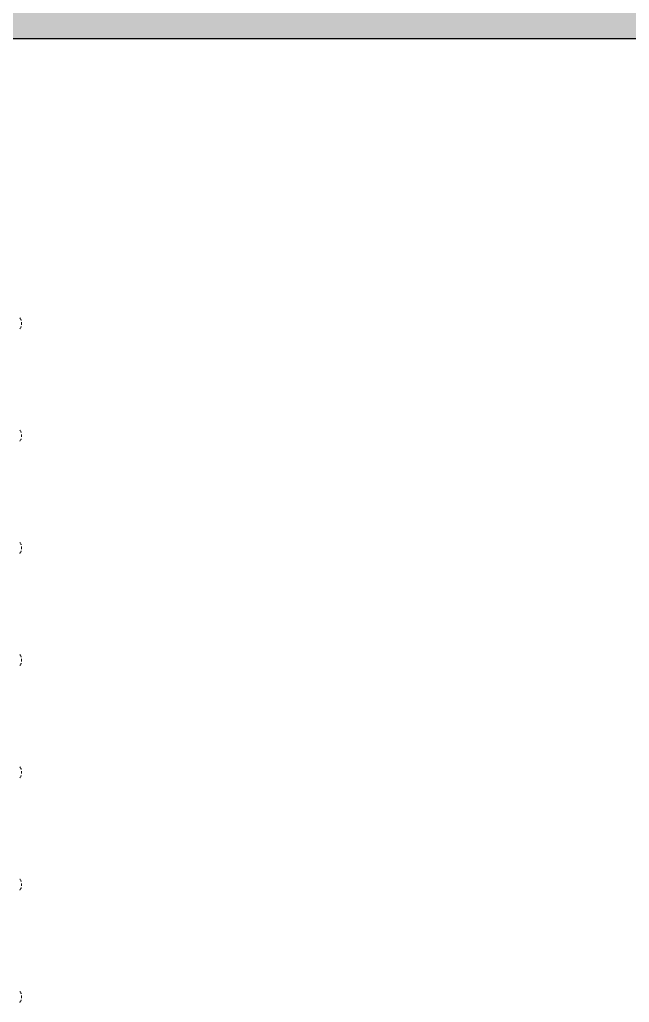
# Model space of a CAD drawing. Header units: inches. Extents: x -1176 to 1507, y -2587 to 978.
# Drawn here: x 1111.78 to 1129.43, y 539.1 to 567.55 of the extents above; entities that cross this region are included whole.
import ezdxf

# ---------------------------------------------------------------- set-up
doc = ezdxf.new("R2010")
doc.units = ezdxf.units.IN
doc.header["$MEASUREMENT"] = 0
for name, color, linetype, lineweight in [('A-GENM', 13, 'Continuous', 18), ('A-WALL', 113, 'Continuous', 18), ('A-WALL-PATT', 111, 'Continuous', 18)]:
    doc.layers.add(name, color=color, linetype=linetype, lineweight=lineweight)

# ---------------------------------------------------------------- blocks, each defined once
blk = doc.blocks.new('Cast_Iron_Radiator_8182 - Cast_Iron_Radiator_8182-7588421-2nd Floor Construction')
at = {"layer": 'A-GENM', "lineweight": 9}
for p, q in [((-5.787, -4.933), (-5.75, -4.933)), ((-5.75, -4.933), (-5.713, -4.933)), ((-2.537, -4.933), (-2.5, -4.933)), ((-2.5, -4.933), (-2.463, -4.933)), ((0.713, -4.933), (0.75, -4.933)), ((0.75, -4.933), (0.787, -4.933)), ((3.963, -4.933), (4, -4.933)), ((4, -4.933), (4.037, -4.933)), ((7.213, -4.933), (7.25, -4.933)), ((7.25, -4.933), (7.287, -4.933)), ((10.463, -4.933), (10.5, -4.933)), ((10.5, -4.933), (10.537, -4.933)), ((13.713, -4.933), (13.75, -4.933)), ((13.75, -4.933), (13.787, -4.933))]:
    blk.add_line(p, q, dxfattribs=at)
at = {"layer": 'A-GENM', "lineweight": 9, "flags": 128}
for points in [[(-5.886, -4.904), (-5.892, -4.9), (-5.898, -4.896), (-5.904, -4.891), (-5.909, -4.887)], [(-5.838, -4.925), (-5.845, -4.923), (-5.852, -4.921), (-5.859, -4.918), (-5.866, -4.915), (-5.873, -4.912)], [(-5.628, -4.912), (-5.635, -4.915), (-5.642, -4.918), (-5.649, -4.921), (-5.656, -4.924), (-5.663, -4.926)], [(-5.591, -4.887), (-5.597, -4.892), (-5.603, -4.896), (-5.609, -4.901), (-5.615, -4.905)], [(-2.636, -4.904), (-2.642, -4.9), (-2.648, -4.896), (-2.654, -4.891), (-2.659, -4.887)], [(-2.588, -4.925), (-2.595, -4.923), (-2.602, -4.921), (-2.609, -4.918), (-2.616, -4.915), (-2.623, -4.912)], [(-2.378, -4.912), (-2.385, -4.915), (-2.392, -4.918), (-2.399, -4.921), (-2.406, -4.924), (-2.413, -4.926)], [(-2.341, -4.887), (-2.347, -4.892), (-2.353, -4.896), (-2.359, -4.901), (-2.365, -4.905)], [(0.614, -4.904), (0.608, -4.9), (0.602, -4.896), (0.596, -4.891), (0.591, -4.887)], [(0.662, -4.925), (0.655, -4.923), (0.648, -4.921), (0.641, -4.918), (0.634, -4.915), (0.627, -4.912)], [(0.872, -4.912), (0.865, -4.915), (0.858, -4.918), (0.851, -4.921), (0.844, -4.924), (0.837, -4.926)], [(0.909, -4.887), (0.903, -4.892), (0.897, -4.896), (0.891, -4.901), (0.885, -4.905)], [(3.864, -4.904), (3.858, -4.9), (3.852, -4.896), (3.846, -4.891), (3.841, -4.887)], [(3.912, -4.925), (3.905, -4.923), (3.898, -4.921), (3.891, -4.918), (3.884, -4.915), (3.877, -4.912)], [(4.122, -4.912), (4.115, -4.915), (4.108, -4.918), (4.101, -4.921), (4.094, -4.924), (4.087, -4.926)], [(4.159, -4.887), (4.153, -4.892), (4.147, -4.896), (4.141, -4.901), (4.135, -4.905)], [(7.114, -4.904), (7.108, -4.9), (7.102, -4.896), (7.096, -4.891), (7.091, -4.887)], [(7.162, -4.925), (7.155, -4.923), (7.148, -4.921), (7.141, -4.918), (7.134, -4.915), (7.127, -4.912)], [(7.372, -4.912), (7.365, -4.915), (7.358, -4.918), (7.351, -4.921), (7.344, -4.924), (7.337, -4.926)], [(7.409, -4.887), (7.403, -4.892), (7.397, -4.896), (7.391, -4.901), (7.385, -4.905)], [(10.364, -4.904), (10.358, -4.9), (10.352, -4.896), (10.346, -4.891), (10.341, -4.887)], [(10.412, -4.925), (10.405, -4.923), (10.398, -4.921), (10.391, -4.918), (10.384, -4.915), (10.377, -4.912)], [(10.622, -4.912), (10.615, -4.915), (10.608, -4.918), (10.601, -4.921), (10.594, -4.924), (10.587, -4.926)], [(10.659, -4.887), (10.653, -4.892), (10.647, -4.896), (10.641, -4.901), (10.635, -4.905)], [(13.614, -4.904), (13.608, -4.9), (13.602, -4.896), (13.596, -4.891), (13.591, -4.887)], [(13.662, -4.925), (13.655, -4.923), (13.648, -4.921), (13.641, -4.918), (13.634, -4.915), (13.627, -4.912)], [(13.872, -4.912), (13.865, -4.915), (13.858, -4.918), (13.851, -4.921), (13.844, -4.924), (13.837, -4.926)], [(13.909, -4.887), (13.903, -4.892), (13.897, -4.896), (13.891, -4.901), (13.885, -4.905)]]:
    blk.add_lwpolyline(points, dxfattribs=at)

msp = doc.modelspace()

# ---------------------------------------------------------------- hatches: boundary and pattern name
at = {"layer": 'A-WALL-PATT'}
h = msp.add_hatch(color=250, dxfattribs=at)
h.paths.add_polyline_path([(1211.237, 567.009), (1211.237, 589.009), (1167.697, 589.009), (1167.697, 567.009)], flags=0)
h.paths.add_polyline_path([(697.15, 567.009), (745.986, 567.009), (745.986, 589.009), (682.433, 589.009), (682.433, 567.009), (692.198, 567.009)], flags=0)
h.paths.add_polyline_path([(1130.197, 567.009), (1130.197, 589.009), (1068.645, 589.009), (1068.645, 567.009), (1130.01, 567.009)], flags=0)
h.paths.add_polyline_path([(783.486, 567.009), (837.039, 567.009), (837.039, 589.009), (783.486, 589.009)], flags=0)
h.paths.add_polyline_path([(1031.145, 567.009), (1031.145, 589.009), (977.592, 589.009), (977.592, 567.009)], flags=0)
h.paths.add_polyline_path([(940.092, 567.009), (940.092, 589.009), (874.539, 589.009), (874.539, 567.009), (924.024, 567.009)], flags=0)
h.paths.add_polyline_path([(644.933, 567.009), (644.933, 589.009), (576.526, 589.009), (576.526, 567.009), (606.024, 567.009)], flags=0)
h.paths.add_polyline_path([(495.148, 567.009), (539.026, 567.009), (539.026, 589.009), (495.148, 589.009)], flags=0)

# ---------------------------------------------------------------- linework, layer by layer
at = {"layer": 'A-WALL', "color": 8, "lineweight": 30}
msp.add_line((1097.899, 567.009), (1130.197, 567.009), dxfattribs=at)

# ---------------------------------------------------------------- block references
at = {"layer": 'A-GENM', "lineweight": 9, "rotation": 89.9999999999999}
msp.add_blockref('Cast_Iron_Radiator_8182 - Cast_Iron_Radiator_8182-7588421-2nd Floor Construction', (1106.899, 545.009), dxfattribs=at)

doc.saveas('drawing.dxf')
